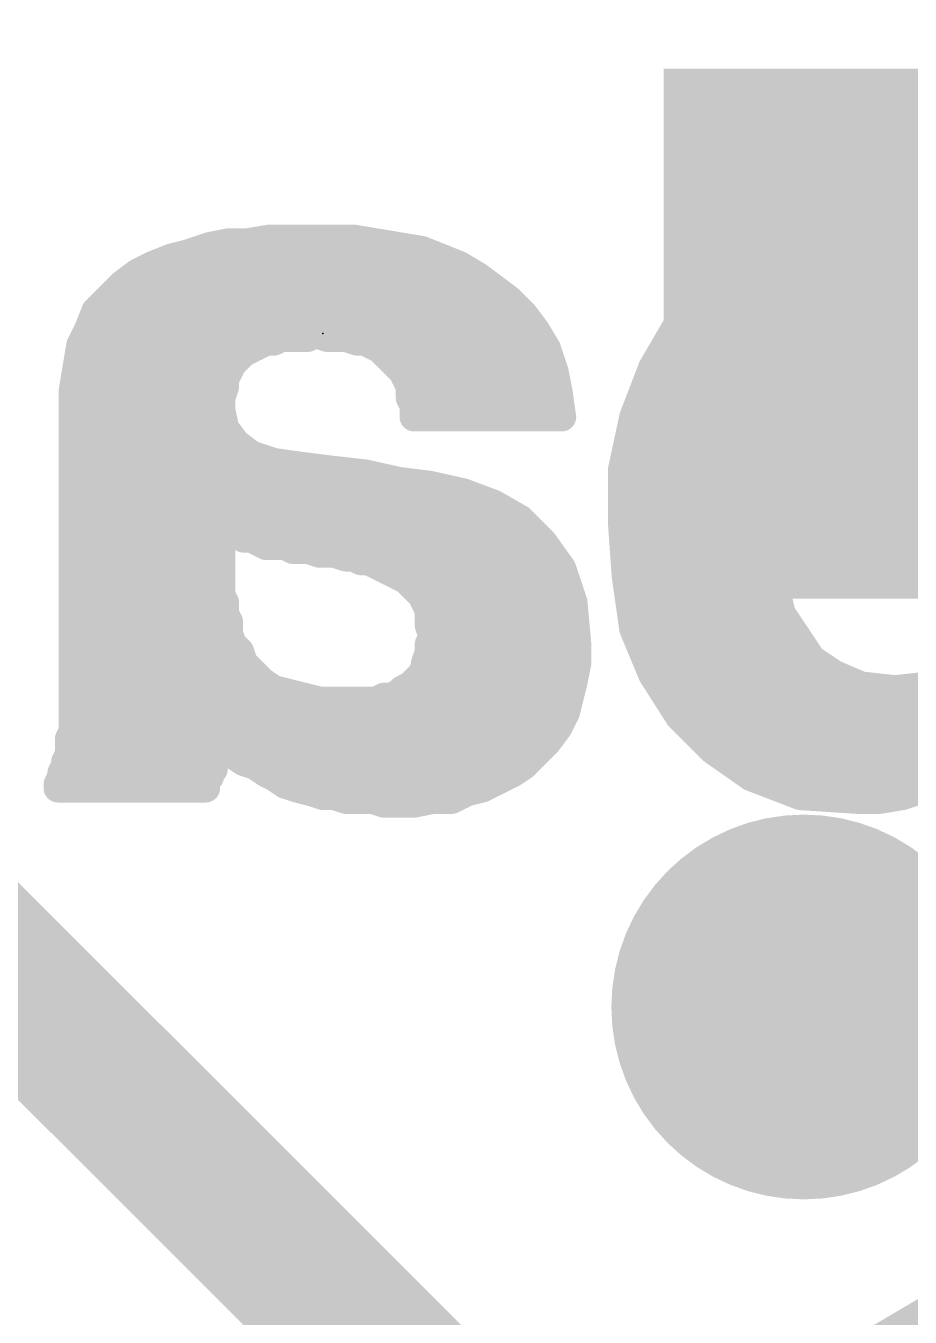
# Model space of a CAD drawing. Extents: x -9 to 103, y -21 to 20.
# Drawn here: x 33.76 to 36.095, y 13.913 to 17.323 of the extents above; entities that cross this region are included whole.
import ezdxf

# ---------------------------------------------------------------- set-up
doc = ezdxf.new("R2010")
doc.units = 0
for name, color, linetype in [('1', 12, 'CONTINUOUS'), ('16', 132, 'CONTINUOUS'), ('18', 110, 'CONTINUOUS'), ('21', 41, 'CONTINUOUS'), ('22', 40, 'CONTINUOUS'), ('23', 53, 'CONTINUOUS'), ('51', 53, 'CONTINUOUS')]:
    doc.layers.add(name, color=color, linetype=linetype)

# ---------------------------------------------------------------- blocks, each defined once
blk = doc.blocks.new('RECT')
blk.add_solid([(-0.5, -0.5), (0.5, -0.5), (-0.5, 0.5), (0.5, 0.5)])
blk = doc.blocks.new('ROUNDV')
at = {"const_width": 0.5}
blk.add_lwpolyline([(0, -0.25, 1), (0, 0.25, 1), (0, -0.25)], format="xyb", dxfattribs=at)

msp = doc.modelspace()

# ---------------------------------------------------------------- linework, layer by layer
at = {"layer": '16', "const_width": 0.4064}
msp.add_lwpolyline([(35.306, 13.208), (31.242, 17.272)], dxfattribs=at)
at = {"layer": '21', "const_width": 0.2032}
msp.add_lwpolyline([(31.594, 15.56, 0.7285), (37.494, 15.56)], format="xyb", dxfattribs=at)
at = {"layer": '22', "const_width": 0.0762}
for points in [[(34.245, 16.74), (34.185, 16.72)], [(34.295, 16.75), (34.245, 16.74)], [(34.345, 16.75), (34.295, 16.75)], [(34.405, 16.76), (34.345, 16.75)], [(34.625, 16.76), (34.405, 16.76)], [(34.685, 16.75), (34.625, 16.76)], [(34.745, 16.74), (34.685, 16.75)], [(34.805, 16.73), (34.745, 16.74)], [(35.815, 16.75), (35.685, 16.7)], [(35.975, 16.77), (35.815, 16.75)], [(35.927, 16.764), (36.011, 16.764)], [(36.035, 16.76), (35.975, 16.77)], [(36.095, 16.75), (36.035, 16.76)], [(36.155, 16.74), (36.095, 16.75)], [(34.145, 16.71), (34.095, 16.69)], [(34.185, 16.72), (34.145, 16.71)], [(34.855, 16.71), (34.805, 16.73)], [(34.905, 16.69), (34.855, 16.71)], [(34.095, 16.69), (34.055, 16.67)], [(34.0906, 16.6878), (34.9087, 16.6878)], [(34.955, 16.66), (34.905, 16.69)], [(35.685, 16.7), (35.575, 16.63)], [(35.6658, 16.6878), (36.252, 16.6878)], [(34.015, 16.64), (33.975, 16.6)], [(34.055, 16.67), (34.015, 16.64)], [(34.995, 16.63), (34.955, 16.66)], [(33.9866, 16.6116), (35.0195, 16.6116)], [(35.035, 16.6), (34.995, 16.63)], [(35.575, 16.63), (35.485, 16.54)], [(35.5566, 16.6116), (36.3457, 16.6116)], [(33.945, 16.57), (33.925, 16.52)], [(33.975, 16.6), (33.945, 16.57)], [(35.075, 16.56), (35.035, 16.6)], [(33.9312, 16.5354), (35.0935, 16.5354)], [(35.105, 16.52), (35.075, 16.56)], [(35.485, 16.54), (35.415, 16.42)], [(35.4823, 16.5354), (36.765, 16.5354)], [(33.925, 16.52), (33.905, 16.48)], [(34.415, 16.49), (34.435, 16.5)], [(34.435, 16.5), (34.505, 16.5)], [(34.505, 16.5), (34.525, 16.51)], [(34.525, 16.51), (34.555, 16.5)], [(34.555, 16.5), (34.605, 16.5)], [(34.605, 16.5), (34.635, 16.49)], [(35.135, 16.47), (35.105, 16.52)], [(33.905, 16.48), (33.895, 16.42)], [(34.335, 16.46), (34.355, 16.47)], [(34.355, 16.47), (34.375, 16.48)], [(34.375, 16.48), (34.395, 16.49)], [(34.395, 16.49), (34.415, 16.49)], [(34.635, 16.49), (34.655, 16.49)], [(34.655, 16.49), (34.675, 16.48)], [(34.675, 16.48), (34.695, 16.47)], [(34.695, 16.47), (34.705, 16.46)], [(35.155, 16.41), (35.135, 16.47)], [(35.975, 16.46), (36.055, 16.47)], [(36.055, 16.47), (36.145, 16.46)], [(33.9015, 16.4592), (34.3342, 16.4592)], [(34.305, 16.43), (34.325, 16.45)], [(34.325, 16.45), (34.335, 16.46)], [(34.705, 16.46), (34.725, 16.44)], [(34.7058, 16.4592), (35.1386, 16.4592)], [(34.725, 16.44), (34.735, 16.43)], [(35.4379, 16.4592), (35.9731, 16.4592)], [(35.905, 16.43), (35.975, 16.46)], [(33.895, 16.42), (33.885, 16.36)], [(34.285, 16.39), (34.295, 16.41)], [(34.295, 16.41), (34.305, 16.43)], [(34.735, 16.43), (34.755, 16.41)], [(34.755, 16.41), (34.765, 16.39)], [(35.165, 16.36), (35.155, 16.41)], [(35.415, 16.42), (35.365, 16.29)], [(35.845, 16.39), (35.905, 16.43)], [(33.8888, 16.383), (34.285, 16.383)], [(34.275, 16.34), (34.285, 16.37)], [(34.285, 16.37), (34.285, 16.39)], [(34.765, 16.39), (34.775, 16.37)], [(34.7685, 16.383), (35.1604, 16.383)], [(34.775, 16.37), (34.775, 16.34)], [(35.4008, 16.383), (35.8392, 16.383)], [(35.795, 16.33), (35.845, 16.39)], [(33.885, 16.36), (33.885, 15.46)], [(34.275, 16.31), (34.275, 16.34)], [(34.775, 16.34), (34.785, 16.32)], [(35.175, 16.29), (35.165, 16.36)], [(35.765, 16.26), (35.795, 16.33)], [(33.885, 16.3068), (34.2756, 16.3068)], [(34.285, 16.26), (34.275, 16.31)], [(34.785, 16.32), (34.785, 16.29)], [(34.785, 16.3068), (35.1726, 16.3068)], [(35.3715, 16.3068), (35.7851, 16.3068)], [(34.785, 16.29), (35.175, 16.29)], [(35.365, 16.29), (35.335, 16.15)], [(33.885, 16.2306), (34.3071, 16.2306)], [(34.315, 16.22), (34.285, 16.26)], [(35.3523, 16.2306), (35.754, 16.2306)], [(35.735, 16.18), (35.765, 16.26)], [(34.355, 16.19), (34.315, 16.22)], [(34.415, 16.17), (34.355, 16.19)], [(34.485, 16.16), (34.415, 16.17)], [(34.485, 16.16), (34.445, 15.95)], [(34.445, 15.95), (34.485, 16.16)], [(34.565, 16.15), (34.485, 16.16)], [(35.725, 16.1), (35.735, 16.18)], [(33.885, 16.1544), (34.4839, 16.1544)], [(34.4839, 16.1544), (34.5298, 16.1544)], [(34.655, 16.14), (34.565, 16.15)], [(34.745, 16.12), (34.655, 16.14)], [(35.335, 16.15), (35.335, 16.01)], [(35.3359, 16.1544), (35.7318, 16.1544)], [(34.665, 15.91), (34.745, 16.12)], [(34.745, 16.12), (34.665, 15.91)], [(34.825, 16.11), (34.745, 16.12)], [(34.915, 16.09), (34.825, 16.11)], [(35.715, 16.02), (35.725, 16.1)], [(33.885, 16.0782), (34.4694, 16.0782)], [(34.4694, 16.0782), (34.7291, 16.0782)], [(34.7291, 16.0782), (34.9465, 16.0782)], [(34.995, 16.06), (34.915, 16.09)], [(35.065, 16.02), (34.995, 16.06)], [(35.335, 16.0782), (35.7223, 16.0782)], [(33.885, 16.002), (34.275, 16.002)], [(34.275, 15.82), (34.275, 16.01)], [(34.275, 16.01), (34.295, 16)], [(34.291, 16.002), (34.4549, 16.002)], [(34.295, 16), (34.305, 15.99)], [(34.305, 15.99), (34.325, 15.98)], [(34.4549, 16.002), (34.7, 16.002)], [(34.7001, 16.002), (35.083, 16.002)], [(35.125, 15.96), (35.065, 16.02)], [(35.715, 16.02), (35.335, 16.01)], [(35.335, 16.01), (35.715, 16.02)], [(35.335, 16.01), (35.345, 15.87)], [(35.3356, 16.002), (35.717, 16.002)], [(35.725, 15.93), (35.715, 16.02)], [(34.325, 15.98), (34.335, 15.97)], [(34.335, 15.97), (34.355, 15.97)], [(34.355, 15.97), (34.375, 15.96)], [(34.375, 15.96), (34.395, 15.95)], [(35.175, 15.89), (35.125, 15.96)], [(33.885, 15.9258), (34.275, 15.9258)], [(34.395, 15.95), (34.445, 15.95)], [(34.445, 15.95), (34.465, 15.94)], [(34.465, 15.94), (34.505, 15.94)], [(34.505, 15.94), (34.535, 15.93)], [(34.535, 15.93), (34.575, 15.93)], [(34.575, 15.93), (34.605, 15.92)], [(34.5876, 15.9258), (34.671, 15.9258)], [(34.605, 15.92), (34.625, 15.92)], [(34.625, 15.92), (34.645, 15.91)], [(34.671, 15.9258), (35.1494, 15.9258)], [(35.341, 15.9258), (35.7255, 15.9258)], [(35.735, 15.85), (35.725, 15.93)], [(34.645, 15.91), (34.665, 15.91)], [(34.665, 15.91), (34.685, 15.9)], [(34.685, 15.9), (34.705, 15.89)], [(34.705, 15.89), (34.725, 15.88)], [(35.205, 15.8), (35.175, 15.89)], [(34.725, 15.88), (34.745, 15.87)], [(34.745, 15.87), (34.765, 15.86)], [(34.765, 15.86), (34.775, 15.85)], [(35.345, 15.87), (35.365, 15.73)], [(33.885, 15.8496), (34.275, 15.8496)], [(34.285, 15.8), (34.275, 15.82)], [(34.775, 15.85), (34.785, 15.84)], [(34.7754, 15.8496), (35.1885, 15.8496)], [(34.785, 15.84), (34.805, 15.82)], [(34.805, 15.82), (34.815, 15.8)], [(35.3479, 15.8496), (35.7351, 15.8496)], [(35.755, 15.77), (35.735, 15.85)], [(34.285, 15.77), (34.285, 15.8)], [(34.815, 15.8), (34.825, 15.78)], [(35.215, 15.69), (35.205, 15.8)], [(33.885, 15.7734), (34.285, 15.7734)], [(34.295, 15.75), (34.285, 15.77)], [(34.295, 15.72), (34.295, 15.75)], [(34.825, 15.78), (34.825, 15.74)], [(34.825, 15.7734), (35.2074, 15.7734)], [(35.3588, 15.7734), (35.7542, 15.7734)], [(35.415, 15.61), (35.755, 15.77)], [(35.755, 15.77), (35.415, 15.61)], [(35.795, 15.71), (35.755, 15.77)], [(34.305, 15.69), (34.295, 15.72)], [(34.825, 15.74), (34.835, 15.71)], [(35.365, 15.73), (35.415, 15.61)], [(33.885, 15.6972), (34.3026, 15.6972)], [(34.325, 15.67), (34.305, 15.69)], [(34.835, 15.71), (34.825, 15.69)], [(34.825, 15.69), (34.825, 15.67)], [(34.8286, 15.6972), (35.2143, 15.6972)], [(35.215, 15.64), (35.215, 15.69)], [(35.3787, 15.6972), (35.6003, 15.6972)], [(35.6003, 15.6972), (35.8035, 15.6972)], [(35.835, 15.65), (35.795, 15.71)], [(34.335, 15.64), (34.325, 15.67)], [(34.825, 15.67), (34.815, 15.64)], [(35.895, 15.61), (35.835, 15.65)], [(33.885, 15.621), (34.354, 15.621)], [(34.355, 15.62), (34.335, 15.64)], [(34.385, 15.59), (34.355, 15.62)], [(34.815, 15.63), (34.805, 15.61)], [(34.8105, 15.621), (35.2112, 15.621)], [(34.815, 15.64), (34.815, 15.63)], [(35.205, 15.59), (35.215, 15.64)], [(35.4104, 15.621), (35.4384, 15.621)], [(35.4384, 15.621), (35.8785, 15.621)], [(34.415, 15.57), (34.385, 15.59)], [(34.775, 15.58), (34.755, 15.57)], [(34.785, 15.59), (34.775, 15.58)], [(34.805, 15.61), (34.785, 15.59)], [(35.195, 15.55), (35.205, 15.59)], [(35.415, 15.61), (35.485, 15.5)], [(35.965, 15.58), (35.895, 15.61)], [(36.055, 15.57), (35.965, 15.58)], [(36.145, 15.58), (36.055, 15.57)], [(33.885, 15.5448), (34.5158, 15.5448)], [(34.455, 15.56), (34.415, 15.57)], [(34.495, 15.55), (34.455, 15.56)], [(34.535, 15.54), (34.495, 15.55)], [(34.705, 15.55), (34.685, 15.54)], [(34.6946, 15.5448), (35.1937, 15.5448)], [(34.725, 15.55), (34.705, 15.55)], [(34.745, 15.56), (34.725, 15.55)], [(34.755, 15.57), (34.745, 15.56)], [(35.185, 15.51), (35.195, 15.55)], [(35.4565, 15.5448), (36.765, 15.5448)], [(34.685, 15.54), (34.535, 15.54)], [(35.165, 15.47), (35.185, 15.51)], [(35.485, 15.5), (35.575, 15.41)], [(33.885, 15.46), (33.875, 15.44)], [(33.885, 15.4686), (35.1639, 15.4686)], [(34.265, 15.43), (34.265, 15.45)], [(34.265, 15.45), (34.285, 15.43)], [(35.135, 15.43), (35.165, 15.47)], [(35.5164, 15.4686), (36.3579, 15.4686)], [(33.875, 15.44), (33.875, 15.4)], [(34.255, 15.42), (34.265, 15.43)], [(34.255, 15.36), (34.255, 15.42)], [(34.285, 15.43), (34.305, 15.4)], [(35.105, 15.4), (35.135, 15.43)], [(35.575, 15.41), (35.675, 15.34)], [(33.875, 15.4), (33.865, 15.38)], [(33.865, 15.38), (33.865, 15.37)], [(33.8712, 15.3924), (34.255, 15.3924)], [(34.305, 15.4), (34.335, 15.38)], [(34.3164, 15.3924), (35.0974, 15.3924)], [(34.335, 15.38), (34.365, 15.37)], [(35.075, 15.37), (35.105, 15.4)], [(35.6001, 15.3924), (36.2855, 15.3924)], [(33.865, 15.37), (33.855, 15.35)], [(33.855, 15.35), (33.855, 15.34)], [(34.245, 15.35), (34.255, 15.36)], [(34.245, 15.34), (34.245, 15.35)], [(34.365, 15.37), (34.395, 15.35)], [(34.395, 15.35), (34.415, 15.34)], [(35.005, 15.33), (35.045, 15.35)], [(35.045, 15.35), (35.075, 15.37)], [(33.855, 15.34), (33.845, 15.32)], [(33.845, 15.32), (33.845, 15.31)], [(33.845, 15.3162), (34.235, 15.3162)], [(33.845, 15.31), (34.235, 15.31)], [(34.235, 15.33), (34.245, 15.34)], [(34.235, 15.31), (34.235, 15.33)], [(34.415, 15.34), (34.445, 15.32)], [(34.445, 15.32), (34.475, 15.31)], [(34.4564, 15.3162), (34.9774, 15.3162)], [(34.475, 15.31), (34.515, 15.3)], [(34.925, 15.3), (34.965, 15.31)], [(34.965, 15.31), (35.005, 15.33)], [(35.675, 15.34), (35.805, 15.29)], [(35.7369, 15.3162), (36.1536, 15.3162)], [(36.075, 15.29), (36.135, 15.31)], [(34.515, 15.3), (34.545, 15.29)], [(34.545, 15.29), (34.575, 15.29)], [(34.575, 15.29), (34.605, 15.28)], [(34.605, 15.28), (34.675, 15.28)], [(34.675, 15.28), (34.705, 15.27)], [(34.785, 15.27), (34.835, 15.28)], [(34.835, 15.28), (34.885, 15.28)], [(34.885, 15.28), (34.925, 15.3)], [(35.805, 15.29), (35.955, 15.28)], [(35.955, 15.28), (36.015, 15.28)], [(36.015, 15.28), (36.075, 15.29)], [(34.705, 15.27), (34.785, 15.27)]]:
    msp.add_lwpolyline(points, dxfattribs=at)
at = {"layer": '22', "const_width": 0.0381}
for points in [[(34.2413, 16.7587, 1), (34.2487, 16.7213)], [(34.251, 16.7219, 1), (34.239, 16.7581)], [(34.295, 16.7691, 1), (34.295, 16.7309)], [(34.2987, 16.7313, 1), (34.2913, 16.7687)], [(34.3419, 16.7688, 1), (34.3481, 16.7312)], [(34.345, 16.7309, 1), (34.345, 16.7691)], [(34.405, 16.7791, 1), (34.405, 16.741)], [(34.4081, 16.7412, 1), (34.4019, 16.7788)], [(34.6281, 16.7788, 1), (34.6219, 16.7412)], [(34.625, 16.741, 1), (34.625, 16.7791)], [(34.6881, 16.7688, 1), (34.6819, 16.7312)], [(34.6819, 16.7312, 1), (34.6881, 16.7688)], [(34.7481, 16.7588, 1), (34.7419, 16.7212)], [(34.7419, 16.7212, 1), (34.7481, 16.7588)], [(35.8126, 16.7689, 1), (35.8174, 16.7311)], [(35.8218, 16.7322, 1), (35.8082, 16.7678)], [(35.927, 16.783, 1), (35.927, 16.7449)], [(35.9781, 16.7888, 1), (35.9719, 16.7512)], [(35.9774, 16.7511, 1), (35.9726, 16.7889)], [(36.011, 16.7449, 1), (36.011, 16.783)], [(36.0381, 16.7788, 1), (36.0319, 16.7412)], [(36.0319, 16.7412, 1), (36.0381, 16.7788)], [(36.0981, 16.7688, 1), (36.0919, 16.7312)], [(36.0919, 16.7312, 1), (36.0981, 16.7688)], [(34.1404, 16.7285, 1), (34.1496, 16.6915)], [(34.1521, 16.6923, 1), (34.1379, 16.7277)], [(34.179, 16.7381, 1), (34.191, 16.7019)], [(34.1896, 16.7015, 1), (34.1804, 16.7385)], [(34.8121, 16.7477, 1), (34.7979, 16.7123)], [(34.8019, 16.7112, 1), (34.8081, 16.7488)], [(34.8621, 16.7277, 1), (34.8479, 16.6923)], [(34.8479, 16.6923, 1), (34.8621, 16.7277)], [(34.0906, 16.7068, 1), (34.0906, 16.6687)], [(34.0879, 16.7077, 1), (34.1021, 16.6723)], [(34.1035, 16.673, 1), (34.0865, 16.707)], [(34.9148, 16.7063, 1), (34.8952, 16.6737)], [(34.8979, 16.6723, 1), (34.9121, 16.7077)], [(34.9087, 16.6687, 1), (34.9087, 16.7068)], [(35.6658, 16.7068, 1), (35.6658, 16.6687)], [(35.6782, 16.7178, 1), (35.6918, 16.6822)], [(35.6952, 16.6839, 1), (35.6748, 16.7161)], [(34.0036, 16.6552, 1), (34.0264, 16.6248)], [(34.0285, 16.6265, 1), (34.0015, 16.6535)], [(34.0465, 16.687, 1), (34.0635, 16.653)], [(34.0664, 16.6548, 1), (34.0436, 16.6852)], [(34.9664, 16.6752, 1), (34.9436, 16.6448)], [(34.9452, 16.6437, 1), (34.9648, 16.6763)], [(33.9866, 16.6306, 1), (33.9866, 16.5925)], [(35.0064, 16.6452, 1), (34.9836, 16.6148)], [(34.9836, 16.6148, 1), (35.0064, 16.6452)], [(35.0195, 16.5925, 1), (35.0195, 16.6306)], [(35.5566, 16.6306, 1), (35.5566, 16.5925)], [(35.5648, 16.6461, 1), (35.5852, 16.6139)], [(35.5885, 16.6165, 1), (35.5615, 16.6435)], [(33.9627, 16.5629, 1), (33.9273, 16.5771)], [(33.9615, 16.6135, 1), (33.9885, 16.5865)], [(33.9885, 16.5865, 1), (33.9615, 16.6135)], [(35.0485, 16.6135, 1), (35.0215, 16.5865)], [(35.0236, 16.5848, 1), (35.0464, 16.6152)], [(33.9312, 16.5544, 1), (33.9312, 16.5163)], [(33.9315, 16.5835, 1), (33.9585, 16.5565)], [(35.0902, 16.5714, 1), (35.0598, 16.5486)], [(35.0615, 16.5465, 1), (35.0885, 16.5735)], [(35.0935, 16.5163, 1), (35.0935, 16.5544)], [(35.4823, 16.5544, 1), (35.4823, 16.5163)], [(35.4715, 16.5535, 1), (35.4985, 16.5265)], [(35.5015, 16.5304, 1), (35.4685, 16.5496)], [(33.9073, 16.5271, 1), (33.9427, 16.5129)], [(33.942, 16.5115, 1), (33.908, 16.5285)], [(34.435, 16.5191, 1), (34.435, 16.4809)], [(34.4435, 16.483, 1), (34.4265, 16.517)], [(34.505, 16.4809, 1), (34.505, 16.5191)], [(34.531, 16.5281, 1), (34.519, 16.4919)], [(34.5335, 16.493, 1), (34.5165, 16.527)], [(34.555, 16.5191, 1), (34.555, 16.4809)], [(34.611, 16.5181, 1), (34.599, 16.4819)], [(34.605, 16.4809, 1), (34.605, 16.5191)], [(35.1213, 16.5298, 1), (35.0887, 16.5102)], [(35.0898, 16.5086, 1), (35.1202, 16.5314)], [(33.888, 16.4885, 1), (33.922, 16.4715)], [(33.9238, 16.4769, 1), (33.8862, 16.4831)], [(34.3465, 16.487, 1), (34.3635, 16.453)], [(34.3635, 16.453, 1), (34.3465, 16.487)], [(34.3665, 16.497, 1), (34.3835, 16.463)], [(34.3835, 16.463, 1), (34.3665, 16.497)], [(34.395, 16.5091, 1), (34.395, 16.471)], [(34.4035, 16.473, 1), (34.3865, 16.507)], [(34.4065, 16.507, 1), (34.4235, 16.473)], [(34.415, 16.471, 1), (34.415, 16.5091)], [(34.4965, 16.517, 1), (34.5135, 16.483)], [(34.549, 16.4819, 1), (34.561, 16.5181)], [(34.635, 16.5091, 1), (34.635, 16.471)], [(34.629, 16.4719, 1), (34.641, 16.5081)], [(34.6635, 16.507, 1), (34.6465, 16.473)], [(34.655, 16.471, 1), (34.655, 16.5091)], [(34.6835, 16.497, 1), (34.6665, 16.463)], [(34.6665, 16.463, 1), (34.6835, 16.497)], [(34.7085, 16.4835, 1), (34.6815, 16.4565)], [(34.6865, 16.453, 1), (34.7035, 16.487)], [(35.1531, 16.476, 1), (35.1169, 16.464)], [(36.0571, 16.4889, 1), (36.0529, 16.4511)], [(36.0574, 16.4511, 1), (36.0526, 16.4889)], [(33.9015, 16.4782, 1), (33.9015, 16.4401)], [(34.3115, 16.4635, 1), (34.3385, 16.4365)], [(34.3385, 16.4365, 1), (34.3115, 16.4635)], [(34.3265, 16.477, 1), (34.3435, 16.443)], [(34.3485, 16.4465, 1), (34.3215, 16.4735)], [(34.3342, 16.4401, 1), (34.3342, 16.4782)], [(34.7185, 16.4735, 1), (34.6915, 16.4465)], [(34.7058, 16.4782, 1), (34.7058, 16.4401)], [(34.6915, 16.4465, 1), (34.7185, 16.4735)], [(34.7385, 16.4535, 1), (34.7115, 16.4265)], [(34.7115, 16.4265, 1), (34.7385, 16.4535)], [(35.1187, 16.4602, 1), (35.1513, 16.4798)], [(35.1386, 16.4401, 1), (35.1386, 16.4782)], [(35.4379, 16.4782, 1), (35.4379, 16.4401)], [(35.9726, 16.4789, 1), (35.9774, 16.4411)], [(35.9825, 16.4425, 1), (35.9675, 16.4775)], [(35.9731, 16.4401, 1), (35.9731, 16.4782)], [(33.8762, 16.4231, 1), (33.9138, 16.4169)], [(33.9138, 16.4169, 1), (33.8762, 16.4231)], [(34.278, 16.4185, 1), (34.312, 16.4015)], [(34.312, 16.4015, 1), (34.278, 16.4185)], [(34.2915, 16.4435, 1), (34.3185, 16.4165)], [(34.322, 16.4215, 1), (34.288, 16.4385)], [(34.7485, 16.4435, 1), (34.7215, 16.4165)], [(34.7215, 16.4165, 1), (34.7485, 16.4435)], [(34.772, 16.4185, 1), (34.738, 16.4015)], [(34.7415, 16.3965, 1), (34.7685, 16.4235)], [(35.1737, 16.4137, 1), (35.1363, 16.4063)], [(35.3985, 16.4296, 1), (35.4315, 16.4104)], [(35.4328, 16.4132, 1), (35.3972, 16.4268)], [(35.8975, 16.4475, 1), (35.9125, 16.4125)], [(35.9156, 16.4141, 1), (35.8944, 16.4459)], [(33.8888, 16.402, 1), (33.8888, 16.3639)], [(34.3041, 16.39, 1), (34.266, 16.39)], [(34.268, 16.3985, 1), (34.302, 16.3815)], [(34.3031, 16.364, 1), (34.2669, 16.376)], [(34.285, 16.3639, 1), (34.285, 16.402)], [(34.782, 16.3985, 1), (34.748, 16.3815)], [(34.748, 16.3815, 1), (34.782, 16.3985)], [(34.7685, 16.402, 1), (34.7685, 16.3639)], [(34.794, 16.37, 1), (34.7559, 16.37)], [(35.1369, 16.404, 1), (35.1731, 16.416)], [(35.1604, 16.3639, 1), (35.1604, 16.402)], [(35.4008, 16.402, 1), (35.4008, 16.3639)], [(35.8344, 16.4059, 1), (35.8556, 16.3741)], [(35.8596, 16.3778, 1), (35.8304, 16.4022)], [(35.8392, 16.3639, 1), (35.8392, 16.402)], [(33.9041, 16.36, 1), (33.866, 16.36)], [(33.8662, 16.3631, 1), (33.9038, 16.3569)], [(34.294, 16.34, 1), (34.2559, 16.34)], [(34.266, 16.37, 1), (34.3041, 16.37)], [(34.792, 16.3485, 1), (34.758, 16.3315)], [(34.758, 16.3615, 1), (34.792, 16.3785)], [(35.1839, 16.3627, 1), (35.1461, 16.3573)], [(35.1463, 16.3563, 1), (35.1837, 16.3637)], [(35.8125, 16.3225, 1), (35.7775, 16.3375)], [(33.885, 16.3258, 1), (33.885, 16.2877)], [(34.2569, 16.346, 1), (34.2931, 16.334)], [(34.2937, 16.3137, 1), (34.2563, 16.3063)], [(34.2756, 16.2877, 1), (34.2756, 16.3258)], [(34.7559, 16.34, 1), (34.794, 16.34)], [(34.8041, 16.32, 1), (34.766, 16.32)], [(34.785, 16.3258, 1), (34.785, 16.2877)], [(34.768, 16.3115, 1), (34.802, 16.3285)], [(35.1726, 16.2877, 1), (35.1726, 16.3258)], [(35.3715, 16.3258, 1), (35.3715, 16.2877)], [(35.7804, 16.3422, 1), (35.8096, 16.3178)], [(35.7851, 16.2877, 1), (35.7851, 16.3258)], [(34.2559, 16.31, 1), (34.294, 16.31)], [(34.785, 16.309, 1), (34.785, 16.2709)], [(34.766, 16.29, 1), (34.8041, 16.29)], [(35.1561, 16.2873, 1), (35.1939, 16.2927)], [(35.175, 16.2709, 1), (35.175, 16.309)], [(35.3472, 16.2968, 1), (35.3828, 16.2832)], [(35.3836, 16.286, 1), (35.3464, 16.294)], [(33.885, 16.2496, 1), (33.885, 16.2115)], [(34.3002, 16.2714, 1), (34.2698, 16.2486)], [(34.2663, 16.2563, 1), (34.3037, 16.2637)], [(34.3071, 16.2115, 1), (34.3071, 16.2496)], [(35.3523, 16.2496, 1), (35.3523, 16.2115)], [(35.7475, 16.2675, 1), (35.7825, 16.2525)], [(35.7828, 16.2533, 1), (35.7472, 16.2667)], [(35.754, 16.2115, 1), (35.754, 16.2496)], [(34.3264, 16.2352, 1), (34.3036, 16.2048)], [(34.2998, 16.2086, 1), (34.3302, 16.2314)], [(34.361, 16.2081, 1), (34.349, 16.1719)], [(34.3436, 16.1748, 1), (34.3664, 16.2052)], [(34.4177, 16.1889, 1), (34.4123, 16.1511)], [(34.409, 16.1519, 1), (34.421, 16.1881)], [(34.4874, 16.1789, 1), (34.4826, 16.1411)], [(34.5037, 16.1564, 1), (34.4663, 16.1636)], [(34.5037, 16.1564, 1), (34.4663, 16.1636)], [(34.4823, 16.1411, 1), (34.4877, 16.1789)], [(35.7172, 16.1867, 1), (35.7528, 16.1733)], [(35.7539, 16.1776, 1), (35.7161, 16.1824)], [(33.885, 16.1735, 1), (33.885, 16.1354)], [(34.4839, 16.1735, 1), (34.4839, 16.1354)], [(34.4839, 16.1354, 1), (34.4839, 16.1735)], [(34.5298, 16.1354, 1), (34.5298, 16.1735)], [(34.5671, 16.1689, 1), (34.5629, 16.1311)], [(34.5626, 16.1311, 1), (34.5674, 16.1689)], [(34.6591, 16.1586, 1), (34.6509, 16.1214)], [(34.6529, 16.1211, 1), (34.6571, 16.1589)], [(35.3164, 16.154, 1), (35.3536, 16.146)], [(35.3541, 16.15, 1), (35.316, 16.15)], [(35.3359, 16.1735, 1), (35.3359, 16.1354)], [(35.7318, 16.1354, 1), (35.7318, 16.1735)], [(34.7474, 16.1389, 1), (34.7426, 16.1011)], [(34.7628, 16.1132, 1), (34.7272, 16.1268)], [(34.7628, 16.1132, 1), (34.7272, 16.1268)], [(34.7409, 16.1014, 1), (34.7491, 16.1386)], [(34.8291, 16.1286, 1), (34.8209, 16.0914)], [(34.8226, 16.0911, 1), (34.8274, 16.1289)], [(35.7439, 16.0976, 1), (35.7061, 16.1024)], [(33.885, 16.0973, 1), (33.885, 16.0592)], [(34.4694, 16.0973, 1), (34.4694, 16.0592)], [(34.4694, 16.0592, 1), (34.4694, 16.0973)], [(34.7291, 16.0973, 1), (34.7291, 16.0592)], [(34.7291, 16.0592, 1), (34.7291, 16.0973)], [(34.9217, 16.1078, 1), (34.9083, 16.0722)], [(34.9109, 16.0714, 1), (34.9191, 16.1086)], [(34.9465, 16.0592, 1), (34.9465, 16.0973)], [(35.0045, 16.0765, 1), (34.9855, 16.0435)], [(34.9883, 16.0422, 1), (35.0017, 16.0778)], [(35.335, 16.0973, 1), (35.335, 16.0592)], [(35.7061, 16.1024, 1), (35.7439, 16.0976)], [(35.7223, 16.0592, 1), (35.7223, 16.0973)], [(33.885, 16.0211, 1), (33.885, 15.983)], [(34.294, 16.01, 1), (34.2559, 16.01)], [(34.2835, 16.027, 1), (34.2665, 15.993)], [(34.291, 16.0211, 1), (34.291, 15.983)], [(34.275, 15.983, 1), (34.275, 16.0211)], [(34.3085, 16.0135, 1), (34.2815, 15.9865)], [(34.3135, 16.007, 1), (34.2965, 15.973)], [(34.2865, 15.983, 1), (34.3035, 16.017)], [(34.4549, 16.0211, 1), (34.4549, 15.983)], [(34.4549, 15.983, 1), (34.4549, 16.0211)], [(34.7001, 16.0211, 1), (34.7001, 15.983)], [(34.7, 15.983, 1), (34.7, 16.0211)], [(35.0785, 16.0335, 1), (35.0515, 16.0065)], [(35.0555, 16.0035, 1), (35.0745, 16.0365)], [(35.083, 15.983, 1), (35.083, 16.0211)], [(35.354, 16.0114, 1), (35.316, 16.0086)], [(35.3345, 16.029, 1), (35.3355, 15.991)], [(35.3345, 16.029, 1), (35.3355, 15.991)], [(35.316, 16.01, 1), (35.3541, 16.01)], [(35.3356, 16.0211, 1), (35.3356, 15.983)], [(35.7339, 16.0221, 1), (35.6961, 16.0179)], [(35.6961, 16.0224, 1), (35.7339, 16.0176)], [(35.7155, 16.001, 1), (35.7145, 16.039)], [(35.7155, 16.001, 1), (35.7145, 16.039)], [(35.717, 15.983, 1), (35.717, 16.0211)], [(34.2915, 15.9765, 1), (34.3185, 16.0035)], [(34.3385, 15.9935, 1), (34.3115, 15.9665)], [(34.335, 15.9891, 1), (34.335, 15.951)], [(34.3165, 15.963, 1), (34.3335, 15.997)], [(34.3215, 15.9565, 1), (34.3485, 15.9835)], [(34.3635, 15.987, 1), (34.3465, 15.953)], [(34.355, 15.951, 1), (34.355, 15.9891)], [(34.3835, 15.977, 1), (34.3665, 15.943)], [(34.3665, 15.943, 1), (34.3835, 15.977)], [(35.1405, 15.9711, 1), (35.1095, 15.9489)], [(35.1115, 15.9465, 1), (35.1385, 15.9735)], [(33.885, 15.9449, 1), (33.885, 15.9068)], [(34.275, 15.9068, 1), (34.275, 15.9449)], [(34.395, 15.9691, 1), (34.395, 15.931)], [(34.3865, 15.933, 1), (34.4035, 15.967)], [(34.4535, 15.967, 1), (34.4365, 15.933)], [(34.4263, 15.9536, 1), (34.4637, 15.9464)], [(34.4263, 15.9536, 1), (34.4637, 15.9464)], [(34.445, 15.931, 1), (34.445, 15.9691)], [(34.465, 15.9591, 1), (34.465, 15.921)], [(34.4565, 15.923, 1), (34.4735, 15.957)], [(34.511, 15.9581, 1), (34.499, 15.9219)], [(34.505, 15.921, 1), (34.505, 15.9591)], [(34.535, 15.9491, 1), (34.535, 15.911)], [(34.529, 15.9119, 1), (34.541, 15.9481)], [(34.581, 15.9481, 1), (34.569, 15.9119)], [(34.5876, 15.9449, 1), (34.5876, 15.9068)], [(34.575, 15.911, 1), (34.575, 15.9491)], [(34.605, 15.939, 1), (34.605, 15.9009)], [(34.6335, 15.937, 1), (34.6165, 15.903)], [(34.625, 15.9009, 1), (34.625, 15.939)], [(34.671, 15.9449, 1), (34.671, 15.9068)], [(34.671, 15.9068, 1), (34.671, 15.9449)], [(35.1494, 15.9068, 1), (35.1494, 15.9449)], [(35.341, 15.9449, 1), (35.341, 15.9068)], [(35.7439, 15.9324, 1), (35.7061, 15.9276)], [(35.7255, 15.9068, 1), (35.7255, 15.9449)], [(34.599, 15.9019, 1), (34.611, 15.9381)], [(34.645, 15.9291, 1), (34.645, 15.891)], [(34.6365, 15.893, 1), (34.6535, 15.927)], [(34.6735, 15.927, 1), (34.6565, 15.893)], [(34.6472, 15.9168, 1), (34.6828, 15.9032)], [(34.6472, 15.9168, 1), (34.6828, 15.9032)], [(34.665, 15.891, 1), (34.665, 15.9291)], [(34.6935, 15.917, 1), (34.6765, 15.883)], [(34.6765, 15.883, 1), (34.6935, 15.917)], [(34.7135, 15.907, 1), (34.6965, 15.873)], [(34.6965, 15.873, 1), (34.7135, 15.907)], [(35.1931, 15.896, 1), (35.1569, 15.884)], [(35.7061, 15.9279, 1), (35.7439, 15.9321)], [(34.7335, 15.897, 1), (34.7165, 15.863)], [(34.7165, 15.863, 1), (34.7335, 15.897)], [(34.7535, 15.887, 1), (34.7365, 15.853)], [(34.7365, 15.853, 1), (34.7535, 15.887)], [(34.7785, 15.8735, 1), (34.7515, 15.8465)], [(34.7565, 15.843, 1), (34.7735, 15.877)], [(35.1595, 15.8789, 1), (35.1905, 15.9011)], [(35.3639, 15.8727, 1), (35.3261, 15.8673)], [(35.326, 15.8686, 1), (35.364, 15.8714)], [(33.885, 15.8687, 1), (33.885, 15.8306)], [(34.292, 15.8285, 1), (34.258, 15.8115)], [(34.275, 15.8306, 1), (34.275, 15.8687)], [(34.7885, 15.8635, 1), (34.7615, 15.8365)], [(34.7754, 15.8687, 1), (34.7754, 15.8306)], [(34.7615, 15.8365, 1), (34.7885, 15.8635)], [(34.7985, 15.8535, 1), (34.7715, 15.8265)], [(34.7715, 15.8265, 1), (34.7985, 15.8535)], [(34.822, 15.8285, 1), (34.788, 15.8115)], [(35.1885, 15.8306, 1), (35.1885, 15.8687)], [(35.3479, 15.8687, 1), (35.3479, 15.8306)], [(35.7535, 15.8546, 1), (35.7165, 15.8454)], [(35.7161, 15.8476, 1), (35.7539, 15.8524)], [(35.7351, 15.8306, 1), (35.7351, 15.8687)], [(34.2559, 15.82, 1), (34.294, 15.82)], [(34.3041, 15.8, 1), (34.266, 15.8)], [(34.268, 15.7915, 1), (34.302, 15.8085)], [(34.7915, 15.8065, 1), (34.8185, 15.8335)], [(34.832, 15.8085, 1), (34.798, 15.7915)], [(34.798, 15.7915, 1), (34.832, 15.8085)], [(35.224, 15.8017, 1), (35.186, 15.7983)], [(35.1869, 15.794, 1), (35.2231, 15.806)], [(33.885, 15.7925, 1), (33.885, 15.7544)], [(34.302, 15.7785, 1), (34.268, 15.7615)], [(34.266, 15.77, 1), (34.3041, 15.77)], [(34.3141, 15.75, 1), (34.276, 15.75)], [(34.285, 15.7544, 1), (34.285, 15.7925)], [(34.8441, 15.78, 1), (34.806, 15.78)], [(34.825, 15.7925, 1), (34.825, 15.7544)], [(34.808, 15.7715, 1), (34.842, 15.7885)], [(35.2074, 15.7544, 1), (35.2074, 15.7925)], [(35.3588, 15.7925, 1), (35.3588, 15.7544)], [(35.7709, 15.7806, 1), (35.7391, 15.7594)], [(35.7365, 15.7654, 1), (35.7735, 15.7746)], [(35.7631, 15.7528, 1), (35.7469, 15.7872)], [(35.7631, 15.7528, 1), (35.7469, 15.7872)], [(35.7542, 15.7544, 1), (35.7542, 15.7925)], [(34.3131, 15.726, 1), (34.2769, 15.714)], [(34.278, 15.7415, 1), (34.312, 15.7585)], [(34.8431, 15.746, 1), (34.8069, 15.734)], [(34.806, 15.74, 1), (34.8441, 15.74)], [(35.3826, 15.7373, 1), (35.3474, 15.7227)], [(33.885, 15.7163, 1), (33.885, 15.6782)], [(34.276, 15.72, 1), (34.3141, 15.72)], [(34.3185, 15.7035, 1), (34.2915, 15.6765)], [(34.3026, 15.6782, 1), (34.3026, 15.7163)], [(34.8441, 15.69, 1), (34.806, 15.69)], [(34.8286, 15.7163, 1), (34.8286, 15.6782)], [(34.8169, 15.704, 1), (34.8531, 15.716)], [(34.852, 15.7015, 1), (34.818, 15.7185)], [(35.2341, 15.69, 1), (35.196, 15.69)], [(35.2143, 15.6782, 1), (35.2143, 15.7163)], [(35.3461, 15.7273, 1), (35.3839, 15.7327)], [(35.3787, 15.7163, 1), (35.3787, 15.6782)], [(35.6003, 15.7163, 1), (35.6003, 15.6782)], [(35.6003, 15.6782, 1), (35.6003, 15.7163)], [(35.8109, 15.7206, 1), (35.7791, 15.6994)], [(35.7791, 15.6994, 1), (35.8109, 15.7206)], [(35.8035, 15.6782, 1), (35.8035, 15.7163)], [(34.2869, 15.684, 1), (34.3231, 15.696)], [(34.3431, 15.676, 1), (34.3069, 15.664)], [(34.3115, 15.6565, 1), (34.3385, 15.6835)], [(34.808, 15.6985, 1), (34.842, 15.6815)], [(34.806, 15.67, 1), (34.8441, 15.67)], [(34.8431, 15.664, 1), (34.8069, 15.676)], [(35.196, 15.6883, 1), (35.234, 15.6917)], [(35.8456, 15.6659, 1), (35.8244, 15.6341)], [(33.885, 15.6401, 1), (33.885, 15.602)], [(34.3485, 15.6535, 1), (34.3215, 15.6265)], [(34.3169, 15.634, 1), (34.3531, 15.646)], [(34.3685, 15.6335, 1), (34.3415, 15.6065)], [(34.3415, 15.6065, 1), (34.3685, 15.6335)], [(34.354, 15.602, 1), (34.354, 15.6401)], [(34.8105, 15.6401, 1), (34.8105, 15.602)], [(34.8341, 15.64, 1), (34.796, 15.64)], [(34.7969, 15.646, 1), (34.8331, 15.634)], [(34.832, 15.6215, 1), (34.798, 15.6385)], [(35.196, 15.64, 1), (35.2341, 15.64)], [(35.2337, 15.6363, 1), (35.1963, 15.6437)], [(35.2112, 15.602, 1), (35.2112, 15.6401)], [(35.4104, 15.6401, 1), (35.4104, 15.602)], [(35.4384, 15.6401, 1), (35.4384, 15.602)], [(35.4384, 15.602, 1), (35.4384, 15.6401)], [(35.8191, 15.6394, 1), (35.8509, 15.6606)], [(35.8785, 15.602, 1), (35.8785, 15.6401)], [(34.3956, 15.6059, 1), (34.3744, 15.5741)], [(34.3715, 15.5765, 1), (34.3985, 15.6035)], [(34.7715, 15.6035, 1), (34.7985, 15.5765)], [(34.7835, 15.563, 1), (34.7665, 15.597)], [(34.7985, 15.5765, 1), (34.7715, 15.6035)], [(34.788, 15.6185, 1), (34.822, 15.6015)], [(34.8185, 15.5965, 1), (34.7915, 15.6235)], [(34.796, 15.63, 1), (34.8341, 15.63)], [(35.2235, 15.5854, 1), (35.1865, 15.5946)], [(35.4311, 15.6202, 1), (35.3989, 15.5998)], [(35.4069, 15.6272, 1), (35.4231, 15.5928)], [(35.4069, 15.6272, 1), (35.4231, 15.5928)], [(35.3974, 15.6027, 1), (35.4326, 15.6173)], [(35.9025, 15.6275, 1), (35.8875, 15.5925)], [(35.8844, 15.5941, 1), (35.9056, 15.6259)], [(35.9671, 15.5989, 1), (35.9629, 15.5611)], [(33.885, 15.5639, 1), (33.885, 15.5258)], [(34.4196, 15.5885, 1), (34.4104, 15.5515)], [(34.4044, 15.5541, 1), (34.4256, 15.5859)], [(34.4596, 15.5785, 1), (34.4504, 15.5415)], [(34.4504, 15.5415, 1), (34.4596, 15.5785)], [(34.4996, 15.5685, 1), (34.4904, 15.5315)], [(34.4904, 15.5315, 1), (34.4996, 15.5685)], [(34.5158, 15.5258, 1), (34.5158, 15.5639)], [(34.6946, 15.5639, 1), (34.6946, 15.5258)], [(34.705, 15.5691, 1), (34.705, 15.531)], [(34.7135, 15.533, 1), (34.6965, 15.567)], [(34.7165, 15.567, 1), (34.7335, 15.533)], [(34.725, 15.531, 1), (34.725, 15.5691)], [(34.7315, 15.5735, 1), (34.7585, 15.5465)], [(34.7465, 15.587, 1), (34.7635, 15.553)], [(34.7535, 15.543, 1), (34.7365, 15.577)], [(34.7685, 15.5565, 1), (34.7415, 15.5835)], [(34.7615, 15.5935, 1), (34.7885, 15.5665)], [(35.2135, 15.5454, 1), (35.1765, 15.5546)], [(35.1863, 15.5937, 1), (35.2237, 15.5863)], [(35.1937, 15.5258, 1), (35.1937, 15.5639)], [(35.4565, 15.5639, 1), (35.4565, 15.5258)], [(35.9575, 15.5625, 1), (35.9725, 15.5975)], [(36.0529, 15.5889, 1), (36.0571, 15.5511)], [(36.0529, 15.5511, 1), (36.0571, 15.5889)], [(34.535, 15.5591, 1), (34.535, 15.521)], [(34.5304, 15.5215, 1), (34.5396, 15.5585)], [(34.6765, 15.557, 1), (34.6935, 15.523)], [(34.685, 15.521, 1), (34.685, 15.5591)], [(35.1765, 15.5546, 1), (35.2135, 15.5454)], [(35.1665, 15.5146, 1), (35.2035, 15.5054)], [(35.202, 15.5015, 1), (35.168, 15.5185)], [(35.4985, 15.5135, 1), (35.4715, 15.4865)], [(35.4689, 15.4898, 1), (35.5011, 15.5102)], [(33.885, 15.4877, 1), (33.885, 15.4496)], [(33.902, 15.4515, 1), (33.868, 15.4685)], [(34.2785, 15.4635, 1), (34.2515, 15.4365)], [(34.2841, 15.45, 1), (34.246, 15.45)], [(35.148, 15.4785, 1), (35.182, 15.4615)], [(35.1802, 15.4586, 1), (35.1498, 15.4814)], [(35.1639, 15.4496, 1), (35.1639, 15.4877)], [(35.5164, 15.4877, 1), (35.5164, 15.4496)], [(33.8941, 15.44, 1), (33.8559, 15.44)], [(33.858, 15.4485, 1), (33.892, 15.4315)], [(33.866, 15.46, 1), (33.9041, 15.46)], [(34.2741, 15.42, 1), (34.236, 15.42)], [(34.2415, 15.4335, 1), (34.2685, 15.4065)], [(34.246, 15.43, 1), (34.2841, 15.43)], [(34.2785, 15.4165, 1), (34.2515, 15.4435)], [(34.3009, 15.4406, 1), (34.2691, 15.4194)], [(34.2715, 15.4165, 1), (34.2985, 15.4435)], [(35.1198, 15.4414, 1), (35.1502, 15.4186)], [(35.1485, 15.4165, 1), (35.1215, 15.4435)], [(35.5859, 15.4256, 1), (35.5641, 15.3944)], [(33.8841, 15.38, 1), (33.846, 15.38)], [(33.8712, 15.4115, 1), (33.8712, 15.3734)], [(33.8559, 15.4, 1), (33.8941, 15.4)], [(33.892, 15.3915, 1), (33.858, 15.4085)], [(34.255, 15.3734, 1), (34.255, 15.4115)], [(34.3156, 15.4159, 1), (34.2944, 15.3841)], [(34.2891, 15.3894, 1), (34.3209, 15.4106)], [(34.3164, 15.4115, 1), (34.3164, 15.3734)], [(34.341, 15.3981, 1), (34.329, 15.3619)], [(34.3244, 15.3641, 1), (34.3456, 15.3959)], [(35.0915, 15.4135, 1), (35.1185, 15.3865)], [(35.1185, 15.3865, 1), (35.0915, 15.4135)], [(35.0974, 15.3734, 1), (35.0974, 15.4115)], [(35.5615, 15.3965, 1), (35.5885, 15.4235)], [(35.6001, 15.4115, 1), (35.6001, 15.3734)], [(33.8741, 15.35, 1), (33.836, 15.35)], [(33.848, 15.3885, 1), (33.882, 15.3715)], [(33.846, 15.37, 1), (33.8841, 15.37)], [(33.882, 15.3615, 1), (33.848, 15.3785)], [(34.2641, 15.35, 1), (34.226, 15.35)], [(34.2315, 15.3635, 1), (34.2585, 15.3365)], [(34.236, 15.36, 1), (34.2741, 15.36)], [(34.2685, 15.3465, 1), (34.2415, 15.3735)], [(34.3756, 15.3859, 1), (34.3544, 15.3541)], [(34.359, 15.3519, 1), (34.371, 15.3881)], [(34.4035, 15.367, 1), (34.3865, 15.333)], [(34.3844, 15.3341, 1), (34.4056, 15.3659)], [(35.0344, 15.3659, 1), (35.0556, 15.3341)], [(35.0535, 15.333, 1), (35.0365, 15.367)], [(35.0615, 15.3835, 1), (35.0885, 15.3565)], [(35.0856, 15.3541, 1), (35.0644, 15.3859)], [(33.864, 15.32, 1), (33.8259, 15.32)], [(33.845, 15.3353, 1), (33.845, 15.2972)], [(33.845, 15.3291, 1), (33.845, 15.291)], [(33.828, 15.3285, 1), (33.862, 15.3115)], [(33.838, 15.3585, 1), (33.872, 15.3415)], [(33.836, 15.34, 1), (33.8741, 15.34)], [(33.872, 15.3315, 1), (33.838, 15.3485)], [(34.254, 15.33, 1), (34.2159, 15.33)], [(34.2215, 15.3435, 1), (34.2485, 15.3165)], [(34.226, 15.34, 1), (34.2641, 15.34)], [(34.2585, 15.3265, 1), (34.2315, 15.3535)], [(34.235, 15.2972, 1), (34.235, 15.3353)], [(34.235, 15.291, 1), (34.235, 15.3291)], [(34.4256, 15.3559, 1), (34.4044, 15.3241)], [(34.4065, 15.323, 1), (34.4235, 15.357)], [(34.451, 15.3381, 1), (34.439, 15.3019)], [(34.4344, 15.3041, 1), (34.4556, 15.3359)], [(34.4564, 15.3353, 1), (34.4564, 15.2972)], [(34.4796, 15.3285, 1), (34.4704, 15.2915)], [(34.469, 15.2919, 1), (34.481, 15.3281)], [(34.9565, 15.327, 1), (34.9735, 15.293)], [(34.9696, 15.2915, 1), (34.9604, 15.3285)], [(34.9774, 15.2972, 1), (34.9774, 15.3353)], [(34.9965, 15.347, 1), (35.0135, 15.313)], [(35.0135, 15.313, 1), (34.9965, 15.347)], [(35.6818, 15.3578, 1), (35.6682, 15.3222)], [(35.6641, 15.3244, 1), (35.6859, 15.3556)], [(35.7369, 15.3353, 1), (35.7369, 15.2972)], [(33.8259, 15.31, 1), (33.864, 15.31)], [(34.2159, 15.31, 1), (34.254, 15.31)], [(34.521, 15.3181, 1), (34.509, 15.2819)], [(34.5104, 15.2815, 1), (34.5196, 15.3185)], [(34.545, 15.3091, 1), (34.545, 15.271)], [(34.539, 15.2719, 1), (34.551, 15.3081)], [(34.581, 15.3081, 1), (34.569, 15.2719)], [(34.575, 15.271, 1), (34.575, 15.3091)], [(34.605, 15.2991, 1), (34.605, 15.261)], [(34.599, 15.2619, 1), (34.611, 15.2981)], [(34.681, 15.2981, 1), (34.669, 15.2619)], [(34.675, 15.261, 1), (34.675, 15.2991)], [(34.835, 15.2991, 1), (34.835, 15.261)], [(34.8387, 15.2613, 1), (34.8313, 15.2987)], [(34.8765, 15.297, 1), (34.8935, 15.263)], [(34.885, 15.261, 1), (34.885, 15.2991)], [(34.9204, 15.3185, 1), (34.9296, 15.2815)], [(34.9335, 15.283, 1), (34.9165, 15.317)], [(35.8063, 15.309, 1), (35.8037, 15.271)], [(35.7982, 15.2722, 1), (35.8118, 15.3078)], [(35.955, 15.2991, 1), (35.955, 15.261)], [(35.9537, 15.261, 1), (35.9563, 15.299)], [(36.0119, 15.2988, 1), (36.0181, 15.2612)], [(36.015, 15.261, 1), (36.015, 15.2991)], [(36.069, 15.3081, 1), (36.081, 15.2719)], [(36.0781, 15.2712, 1), (36.0719, 15.3088)], [(34.705, 15.2891, 1), (34.705, 15.251)], [(34.699, 15.2519, 1), (34.711, 15.2881)], [(34.7813, 15.2887, 1), (34.7887, 15.2513)], [(34.785, 15.251, 1), (34.785, 15.2891)]]:
    msp.add_lwpolyline(points, format="xyb", dxfattribs=at)
at = {"layer": '23'}
msp.add_point((34.544, 16.51), dxfattribs=at)
at = {"layer": '51', "const_width": 0.1016}
msp.add_lwpolyline([(34.544, 13.41, 1), (34.544, 19.61, 1), (34.544, 13.41)], format="xyb", dxfattribs=at)

# ---------------------------------------------------------------- block references
at = {"layer": '1', "xscale": 3, "yscale": 1.4, "rotation": 180}
msp.add_blockref('RECT', (36.944, 16.51), dxfattribs=at)
at = {"layer": '18', "xscale": 1.016, "yscale": 1.016}
msp.add_blockref('ROUNDV', (35.814, 14.732), dxfattribs=at)
msp.add_blockref('ROUNDV', (35.814, 14.732), dxfattribs=at)

doc.saveas('drawing.dxf')
